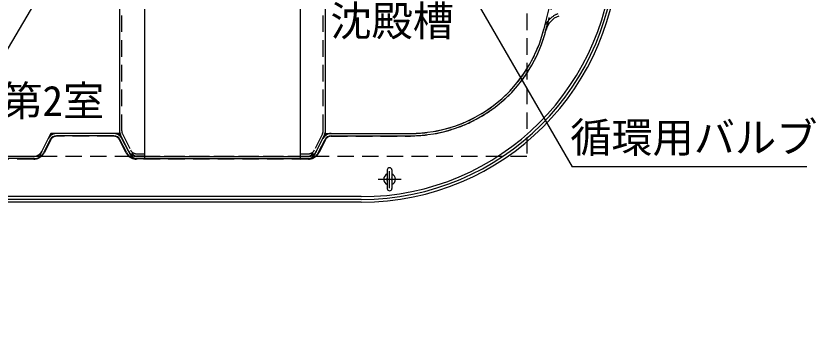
# Model space of a CAD drawing. Units: millimetres, scale not verified. Extents: x -22401 to 8910, y -6308 to 6308.
# Drawn here: x -4433 to -2686, y -102 to 617 of the extents above; entities that cross this region are included whole.
import ezdxf
from ezdxf.enums import TextEntityAlignment as Align

# ---------------------------------------------------------------- set-up
doc = ezdxf.new("R2010")
doc.units = ezdxf.units.MM
doc.header["$LTSCALE"] = 30
for name, pattern in [('CHAIN1', [8, 5, -1, 1, -1]), ('DASHED1', [1.8, 1.2, -0.6]), ('DOUBLE_CHAIN1', [8.8, 5, -1, 0.6, -0.6, 0.6, -1])]:
    doc.linetypes.add(name, pattern=pattern)
for name, color, linetype, lineweight in [('0-2_空気管', 3, 'Continuous', 25), ('0-5_機器', 3, 'Continuous', 25), ('0-6_文字', 3, 'Continuous', 25)]:
    doc.layers.add(name, color=color, linetype=linetype, lineweight=lineweight)
doc.styles.add('ＭＳ ゴシック', font='')
doc.styles.get('ＭＳ ゴシック').set_extended_font_data('MS Gothic')

msp = doc.modelspace()

# ---------------------------------------------------------------- linework, layer by layer
at = {"layer": '0-2_空気管'}
for p, q in [((-4152.18, 1815.73), (-4152.18, 304.12)), ((-3812.18, 1815.73), (-3812.18, 304.12)), ((-4207.17, 1759.93), (-4207.17, 359.92)), ((-3757.18, 359.92), (-3757.18, 1759.93)), ((-4219.53, 359.92), (-4344.81, 359.92)), ((-4219.53, 354.92), (-4344.81, 354.92)), ((-4184.49, 315.56), (-4205.06, 356.71)), ((-3779.86, 315.56), (-3759.29, 356.71)), ((-3744.81, 359.92), (-3571.49, 359.92)), ((-3744.81, 354.92), (-3571.49, 354.92)), ((-4362.7, 348.87), (-4376.65, 320.98)), ((-4358.23, 346.63), (-4372.17, 318.74)), ((-4192.17, 318.74), (-4206.12, 346.63)), ((-4187.7, 320.98), (-4201.65, 348.87)), ((-3776.65, 320.98), (-3762.7, 348.87)), ((-3772.18, 318.74), (-3758.23, 346.63)), ((-4394.54, 309.92), (-4749.81, 309.92)), ((-4394.54, 304.93), (-4749.81, 304.93)), ((-4152.18, 310.14), (-4170.18, 310.61)), ((-4169.82, 309.92), (-3794.54, 309.92)), ((-4169.82, 304.93), (-3794.54, 304.93)), ((-4152.18, 304.12), (-4167.13, 304.51)), ((-3812.18, 310.14), (-3794.17, 310.61)), ((-3812.18, 304.12), (-3797.22, 304.51)), ((-3622.18, 280.18), (-3622.18, 239.68)), ((-3612.18, 280.18), (-3612.18, 239.68)), ((-3679.18, 221.92), (-5448.09, 221.92)), ((-3679.18, 215.92), (-5448.09, 215.92)), ((-3679.18, 209.92), (-5448.09, 209.92))]:
    msp.add_line(p, q, dxfattribs=at)
at = {"layer": '0-2_空気管', "linetype": 'DASHED1'}
for p, q in [((-4202.17, 365.65), (-4202.17, 1754.2)), ((-3762.18, 365.65), (-3762.18, 1754.2)), ((-4207.17, 554.5), (-4207.17, 359.92)), ((-3757.18, 359.92), (-3757.18, 554.5)), ((-4219.53, 359.92), (-4344.81, 359.92)), ((-4219.53, 353.92), (-4344.81, 353.92)), ((-4200.59, 358.94), (-4180.02, 317.8)), ((-3763.76, 358.94), (-3784.33, 317.8)), ((-3744.81, 359.92), (-3571.49, 359.92)), ((-3744.81, 353.92), (-3571.49, 353.92)), ((-4362.7, 348.87), (-4376.65, 320.98)), ((-4357.34, 346.18), (-4371.28, 318.3)), ((-4193.07, 318.3), (-4207.01, 346.18)), ((-4187.7, 320.98), (-4201.65, 348.87)), ((-3776.65, 320.98), (-3762.7, 348.87)), ((-3757.34, 346.18), (-3771.28, 318.3)), ((-4170.05, 315.61), (-4152.18, 315.14)), ((-3812.18, 315.14), (-3794.31, 315.61)), ((-4394.54, 309.92), (-4749.81, 309.92)), ((-4394.54, 303.92), (-4749.81, 303.92)), ((-3794.54, 309.92), (-4169.82, 309.92)), ((-3794.54, 303.92), (-4169.82, 303.92)), ((-4167, 309.51), (-4152.18, 309.12)), ((-3797.35, 309.51), (-3812.18, 309.12))]:
    msp.add_line(p, q, dxfattribs=at)
at = {"layer": '0-2_空気管', "linetype": 'DOUBLE_CHAIN1'}
for p, q in [((-4376.65, 320.98), (-4382.17, 309.92)), ((-4382.17, 309.92), (-4394.54, 309.92))]:
    msp.add_line(p, q, dxfattribs=at)
at = {"layer": '0-2_空気管', "linetype": 'CHAIN1'}
for p, q in [((-3617.18, 240.77), (-3617.18, 277.76)), ((-3642.18, 259.93), (-3592.18, 259.93))]:
    msp.add_line(p, q, dxfattribs=at)
at = {"layer": '0-2_空気管', "linetype": 'DOUBLE_CHAIN1'}
for points in [[(-4344.81, 359.92), (-4357.17, 359.92), (-4362.7, 348.87)], [(-4201.65, 348.87), (-4207.17, 359.92), (-4219.53, 359.92)], [(-3762.7, 348.87), (-3757.18, 359.92), (-3744.81, 359.92)]]:
    msp.add_lwpolyline(points, dxfattribs=at)
at = {"layer": '0-2_空気管'}
for centre, radius, start, end in [((-5017.18, 1059.92), 1800, 344.534, 0), ((-3679.18, 771.92), 556, 270, 0), ((-3679.18, 771.92), 562, 270, 0), ((-3679.18, 771.92), 550, 270, 0), ((-3232.03, 574.38), 45, 110.576, 164.784), ((-3571.49, 659.92), 300, 270, 344.534), ((-3571.49, 659.92), 305, 270, 344.534), ((-5017.18, 1059.92), 1805, 344.534, 344.784), ((-4344.81, 339.92), 20, 90, 153.435), ((-4344.81, 339.92), 15, 90, 153.435), ((-4219.53, 339.92), 20, 26.565, 90), ((-4219.53, 339.92), 15, 26.565, 90), ((-4187.17, 365.65), 20, 180, 206.564), ((-3744.81, 339.92), 20, 90, 153.435), ((-3777.18, 365.65), 20, 333.436, 0), ((-3744.81, 339.92), 15, 90, 153.435), ((-4394.54, 329.92), 20, 270, 333.435), ((-4394.54, 329.92), 25, 270, 333.435), ((-4169.81, 329.92), 25, 206.565, 270), ((-4169.81, 329.92), 20, 206.565, 270), ((-4169.65, 330.6), 20, 206.564, 268.5), ((-4166.6, 324.51), 20, 206.564, 268.5), ((-3797.75, 324.51), 20, 271.5, 333.436), ((-3794.54, 329.92), 25, 270, 333.435), ((-3794.7, 330.6), 20, 271.5, 333.436), ((-3617.18, 280.18), 5, 0, 180), ((-3617.18, 259.93), 12.75, 113.089, 246.911), ((-3617.18, 259.93), 6, 146.443, 213.557), ((-3617.18, 259.93), 12.75, 293.089, 66.911), ((-3617.18, 259.93), 6, 326.443, 33.557), ((-3617.18, 239.68), 5, 180, 0)]:
    msp.add_arc(centre, radius, start, end, dxfattribs=at)
at = {"layer": '0-2_空気管', "linetype": 'DASHED1'}
for centre, radius, start, end in [((-5017.18, 1059.92), 1805, 344.534, 0), ((-3232.03, 574.38), 50, 110.576, 164.784), ((-3571.49, 659.92), 300, 270, 344.534), ((-3571.49, 659.92), 305, 270, 344.534), ((-5017.18, 1059.92), 1800, 344.534, 344.784), ((-4344.81, 339.92), 20, 90, 153.435), ((-4344.81, 339.92), 14, 90, 153.435), ((-4219.53, 339.92), 20, 26.565, 90), ((-4219.53, 339.92), 14, 26.565, 90), ((-4187.17, 365.65), 15, 180, 206.564), ((-3777.18, 365.65), 15, 333.436, 0), ((-3744.81, 339.92), 20, 90, 153.435), ((-3744.81, 339.92), 14, 90, 153.435), ((-4394.54, 329.92), 20, 270, 333.435), ((-4394.54, 329.92), 26, 270, 333.435), ((-4169.81, 329.92), 26, 206.565, 270), ((-4169.81, 329.92), 20, 206.565, 270), ((-4169.65, 330.6), 15, 206.564, 268.5), ((-4166.6, 324.51), 15, 206.564, 268.5), ((-3797.75, 324.51), 15, 271.5, 333.436), ((-3794.54, 329.92), 20, 270, 333.435), ((-3794.54, 329.92), 26, 270, 333.435), ((-3794.7, 330.6), 15, 271.5, 333.436)]:
    msp.add_arc(centre, radius, start, end, dxfattribs=at)
at = {"layer": '0-5_機器', "color": 2, "linetype": 'DASHED1'}
for p, q in [((-3317.18, 1809.92), (-3317.18, 309.92)), ((-3317.18, 309.92), (-5717.18, 309.92))]:
    msp.add_line(p, q, dxfattribs=at)
at = {"layer": '0-6_文字'}
for p, q in [((-4832.67, -102.11), (-4164.75, 1031.11)), ((-3629.98, 999.79), (-3218.69, 287.41)), ((-2705.93, 287.41), (-3218.69, 287.41))]:
    msp.add_line(p, q, dxfattribs=at)

# ---------------------------------------------------------------- texts
at = {"layer": '0-6_文字', "color": 4, "style": 'ＭＳ ゴシック'}
for s, p in [('沈殿槽', (-3746.53, 552.95)), ('嫌気ろ床槽第2室', (-4915.37, 378.47)), ('循環用バルブ', (-3222.69, 298.41))]:
    msp.add_text(s, height=65.98, dxfattribs=at).set_placement(p, align=Align.BOTTOM_LEFT)

doc.saveas('drawing.dxf')
